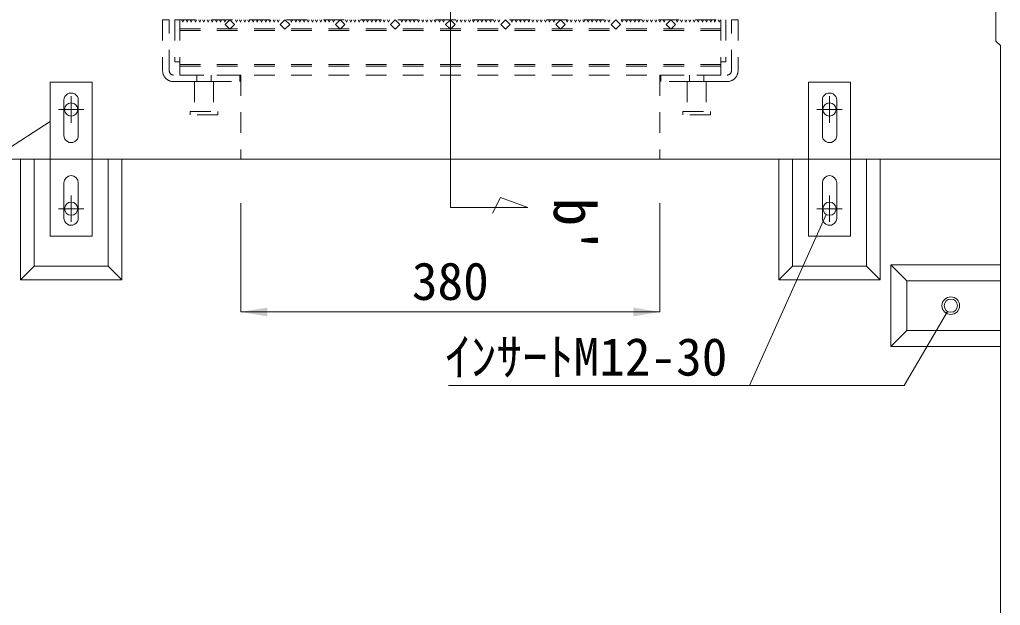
# Model space of a CAD drawing. Units: millimetres at full size; details may follow other scales. Extents: x 50430 to 101606, y 69050 to 91573.
# Drawn here: x 81571 to 82461, y 79748 to 80280 of the extents above; entities that cross this region are included whole.
import ezdxf
from ezdxf.enums import TextEntityAlignment as Align

# ---------------------------------------------------------------- set-up
doc = ezdxf.new("R2010")
doc.units = ezdxf.units.MM
doc.header["$LTSCALE"] = 50
doc.linetypes.add('USER1', pattern=[0.675, 0.375, -0.3])
doc.linetypes.add('USER4', pattern=[0.675, 0.375, -0.3])
for name, color, linetype, lineweight in [('インサート', 3, 'USER1', 9), ('グレーチング', 7, 'USER1', 5), ('ジョイントプレート', 3, 'Continuous', 9), ('寸法線', 7, 'Continuous', 13), ('引出線', 4, 'Continuous', 13), ('本体', 2, 'Continuous', 9), ('補助線', 8, 'Continuous', 9), ('ｲﾝｻｰﾄ', 3, 'Continuous', 9)]:
    doc.layers.add(name, color=color, linetype=linetype, lineweight=lineweight)
doc.styles.add('ＭＳ ゴシック', font='')
doc.styles.get('ＭＳ ゴシック').set_extended_font_data('MS Gothic')

# ---------------------------------------------------------------- blocks, each defined once
blk = doc.blocks.new('filled_arrow')
at = {"color": 0, "linetype": 'Continuous', "lineweight": -2}
blk.add_solid([(7.5, 1.25), (0, 0), (7.5, -1.25)], dxfattribs=at)

msp = doc.modelspace()

# ---------------------------------------------------------------- hatches: boundary and pattern name
at = {"layer": '引出線'}
msp.add_hatch(color=256, dxfattribs=at).paths.add_polyline_path([(82413.09, 80015.2), (82412.31, 80014.27), (82412.66, 80014.06)])

# ---------------------------------------------------------------- linework, layer by layer
at = {"layer": 'インサート', "linetype": 'USER4'}
for p, q in [((81730.09, 80223.73), (81730.09, 80196.73)), ((81730.09, 80223.73), (81747.09, 80223.73)), ((81747.09, 80223.73), (81747.09, 80196.73)), ((82177.09, 80223.73), (82177.09, 80196.73)), ((82177.09, 80223.73), (82194.09, 80223.73)), ((82194.09, 80223.73), (82194.09, 80196.73)), ((81726.09, 80193.73), (81726.09, 80196.73)), ((81726.09, 80196.73), (81751.09, 80196.73)), ((81751.09, 80193.73), (81726.09, 80193.73)), ((81751.09, 80196.73), (81751.09, 80193.73)), ((82173.09, 80193.73), (82173.09, 80196.73)), ((82173.09, 80196.73), (82198.09, 80196.73)), ((82198.09, 80193.73), (82173.09, 80193.73)), ((82198.09, 80196.73), (82198.09, 80193.73))]:
    msp.add_line(p, q, dxfattribs=at)
at = {"layer": 'インサート', "linetype": 'Continuous'}
for radius in [8, 6]:
    msp.add_circle((82416.09, 80020.4), radius, dxfattribs=at)
at = {"layer": 'グレーチング'}
for p, q in [((81701.09, 80279.73), (81701.09, 80233.73)), ((81701.09, 80279.73), (81707.09, 80279.73)), ((81707.09, 80233.73), (81707.09, 80279.73)), ((81712.09, 80279.73), (81712.09, 80241.73)), ((81712.09, 80279.73), (82212.09, 80279.73)), ((81716.59, 80279.73), (81716.59, 80229.73)), ((81718.59, 80279.73), (81719.49, 80277.63)), ((81719.49, 80277.63), (81720.39, 80279.73)), ((81722.39, 80279.73), (81723.29, 80277.63)), ((81723.29, 80277.63), (81724.19, 80279.73)), ((81726.19, 80279.73), (81727.09, 80277.63)), ((81727.09, 80277.63), (81727.99, 80279.73)), ((81729.99, 80279.73), (81730.89, 80277.63)), ((81730.89, 80277.63), (81731.79, 80279.73)), ((81733.79, 80279.73), (81734.69, 80277.63)), ((81734.69, 80277.63), (81735.59, 80279.73)), ((81737.59, 80279.73), (81738.49, 80277.63)), ((81738.49, 80277.63), (81739.39, 80279.73)), ((81741.39, 80279.73), (81742.29, 80277.63)), ((81742.29, 80277.63), (81743.19, 80279.73)), ((81745.19, 80279.73), (81746.09, 80277.63)), ((81746.09, 80277.63), (81746.99, 80279.73)), ((81748.99, 80279.73), (81749.89, 80277.63)), ((81749.89, 80277.63), (81750.79, 80279.73)), ((81752.79, 80279.73), (81753.69, 80277.63)), ((81753.69, 80277.63), (81754.59, 80279.73)), ((81756.59, 80279.73), (81757.49, 80277.63)), ((81757.49, 80277.63), (81758.39, 80279.73)), ((81762.09, 80279.73), (81757.85, 80275.49)), ((81757.85, 80275.49), (81762.09, 80271.24)), ((81766.33, 80275.49), (81762.09, 80279.73)), ((81762.09, 80271.24), (81766.33, 80275.49)), ((81767.09, 80279.73), (81767.99, 80277.63)), ((81767.99, 80277.63), (81768.89, 80279.73)), ((81770.89, 80279.73), (81771.79, 80277.63)), ((81771.79, 80277.63), (81772.69, 80279.73)), ((81774.69, 80279.73), (81775.59, 80277.63)), ((81775.59, 80277.63), (81776.49, 80279.73)), ((81778.49, 80279.73), (81779.39, 80277.63)), ((81779.39, 80277.63), (81780.29, 80279.73)), ((81782.29, 80279.73), (81783.19, 80277.63)), ((81783.19, 80277.63), (81784.09, 80279.73)), ((81786.09, 80279.73), (81786.99, 80277.63)), ((81786.99, 80277.63), (81787.89, 80279.73)), ((81789.89, 80279.73), (81790.79, 80277.63)), ((81790.79, 80277.63), (81791.69, 80279.73)), ((81793.69, 80279.73), (81794.59, 80277.63)), ((81794.59, 80277.63), (81795.49, 80279.73)), ((81797.49, 80279.73), (81798.39, 80277.63)), ((81798.39, 80277.63), (81799.29, 80279.73)), ((81801.29, 80279.73), (81802.19, 80277.63)), ((81802.19, 80277.63), (81803.09, 80279.73)), ((81805.09, 80279.73), (81805.99, 80277.63)), ((81805.99, 80277.63), (81806.89, 80279.73)), ((81812.09, 80279.73), (81807.85, 80275.49)), ((81807.85, 80275.49), (81812.09, 80271.24)), ((81816.33, 80275.49), (81812.09, 80279.73)), ((81812.09, 80271.24), (81816.33, 80275.49)), ((81817.09, 80279.73), (81817.99, 80277.63)), ((81817.99, 80277.63), (81818.89, 80279.73)), ((81820.89, 80279.73), (81821.79, 80277.63)), ((81821.79, 80277.63), (81822.69, 80279.73)), ((81824.69, 80279.73), (81825.59, 80277.63)), ((81825.59, 80277.63), (81826.49, 80279.73)), ((81828.49, 80279.73), (81829.39, 80277.63)), ((81829.39, 80277.63), (81830.29, 80279.73)), ((81832.29, 80279.73), (81833.19, 80277.63)), ((81833.19, 80277.63), (81834.09, 80279.73)), ((81836.09, 80279.73), (81836.99, 80277.63)), ((81836.99, 80277.63), (81837.89, 80279.73)), ((81839.89, 80279.73), (81840.79, 80277.63)), ((81840.79, 80277.63), (81841.69, 80279.73)), ((81843.69, 80279.73), (81844.59, 80277.63)), ((81844.59, 80277.63), (81845.49, 80279.73)), ((81847.49, 80279.73), (81848.39, 80277.63)), ((81848.39, 80277.63), (81849.29, 80279.73)), ((81851.29, 80279.73), (81852.19, 80277.63)), ((81852.19, 80277.63), (81853.09, 80279.73)), ((81855.09, 80279.73), (81855.99, 80277.63)), ((81855.99, 80277.63), (81856.89, 80279.73)), ((81862.09, 80279.73), (81857.85, 80275.49)), ((81857.85, 80275.49), (81862.09, 80271.24)), ((81866.33, 80275.49), (81862.09, 80279.73)), ((81862.09, 80271.24), (81866.33, 80275.49)), ((81867.09, 80279.73), (81867.99, 80277.63)), ((81867.99, 80277.63), (81868.89, 80279.73)), ((81870.89, 80279.73), (81871.79, 80277.63)), ((81871.79, 80277.63), (81872.69, 80279.73)), ((81874.69, 80279.73), (81875.59, 80277.63)), ((81875.59, 80277.63), (81876.49, 80279.73)), ((81878.49, 80279.73), (81879.39, 80277.63)), ((81879.39, 80277.63), (81880.29, 80279.73)), ((81882.29, 80279.73), (81883.19, 80277.63)), ((81883.19, 80277.63), (81884.09, 80279.73)), ((81886.09, 80279.73), (81886.99, 80277.63)), ((81886.99, 80277.63), (81887.89, 80279.73)), ((81889.89, 80279.73), (81890.79, 80277.63)), ((81890.79, 80277.63), (81891.69, 80279.73)), ((81893.69, 80279.73), (81894.59, 80277.63)), ((81894.59, 80277.63), (81895.49, 80279.73)), ((81897.49, 80279.73), (81898.39, 80277.63)), ((81898.39, 80277.63), (81899.29, 80279.73)), ((81901.29, 80279.73), (81902.19, 80277.63)), ((81902.19, 80277.63), (81903.09, 80279.73)), ((81905.09, 80279.73), (81905.99, 80277.63)), ((81905.99, 80277.63), (81906.89, 80279.73)), ((81912.09, 80279.73), (81907.85, 80275.49)), ((81907.85, 80275.49), (81912.09, 80271.24)), ((81916.33, 80275.49), (81912.09, 80279.73)), ((81912.09, 80271.24), (81916.33, 80275.49)), ((81917.09, 80279.73), (81917.99, 80277.63)), ((81917.99, 80277.63), (81918.89, 80279.73)), ((81920.89, 80279.73), (81921.79, 80277.63)), ((81921.79, 80277.63), (81922.69, 80279.73)), ((81924.69, 80279.73), (81925.59, 80277.63)), ((81925.59, 80277.63), (81926.49, 80279.73)), ((81928.49, 80279.73), (81929.39, 80277.63)), ((81929.39, 80277.63), (81930.29, 80279.73)), ((81932.29, 80279.73), (81933.19, 80277.63)), ((81933.19, 80277.63), (81934.09, 80279.73)), ((81936.09, 80279.73), (81936.99, 80277.63)), ((81936.99, 80277.63), (81937.89, 80279.73)), ((81939.89, 80279.73), (81940.79, 80277.63)), ((81940.79, 80277.63), (81941.69, 80279.73)), ((81943.69, 80279.73), (81944.59, 80277.63)), ((81944.59, 80277.63), (81945.49, 80279.73)), ((81947.49, 80279.73), (81948.39, 80277.63)), ((81948.39, 80277.63), (81949.29, 80279.73)), ((81951.29, 80279.73), (81952.19, 80277.63)), ((81952.19, 80277.63), (81953.09, 80279.73)), ((81955.09, 80279.73), (81955.99, 80277.63)), ((81955.99, 80277.63), (81956.89, 80279.73)), ((81962.09, 80279.73), (81957.85, 80275.49)), ((81957.85, 80275.49), (81962.09, 80271.24)), ((81966.33, 80275.49), (81962.09, 80279.73)), ((81962.09, 80271.24), (81966.33, 80275.49)), ((81967.09, 80279.73), (81967.99, 80277.63)), ((81967.99, 80277.63), (81968.89, 80279.73)), ((81970.89, 80279.73), (81971.79, 80277.63)), ((81971.79, 80277.63), (81972.69, 80279.73)), ((81974.69, 80279.73), (81975.59, 80277.63)), ((81975.59, 80277.63), (81976.49, 80279.73)), ((81978.49, 80279.73), (81979.39, 80277.63)), ((81979.39, 80277.63), (81980.29, 80279.73)), ((81982.29, 80279.73), (81983.19, 80277.63)), ((81983.19, 80277.63), (81984.09, 80279.73)), ((81986.09, 80279.73), (81986.99, 80277.63)), ((81986.99, 80277.63), (81987.89, 80279.73)), ((81989.89, 80279.73), (81990.79, 80277.63)), ((81990.79, 80277.63), (81991.69, 80279.73)), ((81993.69, 80279.73), (81994.59, 80277.63)), ((81994.59, 80277.63), (81995.49, 80279.73)), ((81997.49, 80279.73), (81998.39, 80277.63)), ((81998.39, 80277.63), (81999.29, 80279.73)), ((82001.29, 80279.73), (82002.19, 80277.63)), ((82002.19, 80277.63), (82003.09, 80279.73)), ((82005.09, 80279.73), (82005.99, 80277.63)), ((82005.99, 80277.63), (82006.89, 80279.73)), ((82012.09, 80279.73), (82007.85, 80275.49)), ((82007.85, 80275.49), (82012.09, 80271.24)), ((82016.33, 80275.49), (82012.09, 80279.73)), ((82012.09, 80271.24), (82016.33, 80275.49)), ((82017.09, 80279.73), (82017.99, 80277.63)), ((82017.99, 80277.63), (82018.89, 80279.73)), ((82020.89, 80279.73), (82021.79, 80277.63)), ((82021.79, 80277.63), (82022.69, 80279.73)), ((82024.69, 80279.73), (82025.59, 80277.63)), ((82025.59, 80277.63), (82026.49, 80279.73)), ((82028.49, 80279.73), (82029.39, 80277.63)), ((82029.39, 80277.63), (82030.29, 80279.73)), ((82032.29, 80279.73), (82033.19, 80277.63)), ((82033.19, 80277.63), (82034.09, 80279.73)), ((82036.09, 80279.73), (82036.99, 80277.63)), ((82036.99, 80277.63), (82037.89, 80279.73)), ((82039.89, 80279.73), (82040.79, 80277.63)), ((82040.79, 80277.63), (82041.69, 80279.73)), ((82043.69, 80279.73), (82044.59, 80277.63)), ((82044.59, 80277.63), (82045.49, 80279.73)), ((82047.49, 80279.73), (82048.39, 80277.63)), ((82048.39, 80277.63), (82049.29, 80279.73)), ((82051.29, 80279.73), (82052.19, 80277.63)), ((82052.19, 80277.63), (82053.09, 80279.73)), ((82055.09, 80279.73), (82055.99, 80277.63)), ((82055.99, 80277.63), (82056.89, 80279.73)), ((82062.09, 80279.73), (82057.85, 80275.49)), ((82057.85, 80275.49), (82062.09, 80271.24)), ((82066.33, 80275.49), (82062.09, 80279.73)), ((82062.09, 80271.24), (82066.33, 80275.49)), ((82067.09, 80279.73), (82067.99, 80277.63)), ((82067.99, 80277.63), (82068.89, 80279.73)), ((82070.89, 80279.73), (82071.79, 80277.63)), ((82071.79, 80277.63), (82072.69, 80279.73)), ((82074.69, 80279.73), (82075.59, 80277.63)), ((82075.59, 80277.63), (82076.49, 80279.73)), ((82078.49, 80279.73), (82079.39, 80277.63)), ((82079.39, 80277.63), (82080.29, 80279.73)), ((82082.29, 80279.73), (82083.19, 80277.63)), ((82083.19, 80277.63), (82084.09, 80279.73)), ((82086.09, 80279.73), (82086.99, 80277.63)), ((82086.99, 80277.63), (82087.89, 80279.73)), ((82089.89, 80279.73), (82090.79, 80277.63)), ((82090.79, 80277.63), (82091.69, 80279.73)), ((82093.69, 80279.73), (82094.59, 80277.63)), ((82094.59, 80277.63), (82095.49, 80279.73)), ((82097.49, 80279.73), (82098.39, 80277.63)), ((82098.39, 80277.63), (82099.29, 80279.73)), ((82101.29, 80279.73), (82102.19, 80277.63)), ((82102.19, 80277.63), (82103.09, 80279.73)), ((82105.09, 80279.73), (82105.99, 80277.63)), ((82105.99, 80277.63), (82106.89, 80279.73)), ((82112.09, 80279.73), (82107.85, 80275.49)), ((82107.85, 80275.49), (82112.09, 80271.24)), ((82116.33, 80275.49), (82112.09, 80279.73)), ((82112.09, 80271.24), (82116.33, 80275.49)), ((82117.09, 80279.73), (82117.99, 80277.63)), ((82117.99, 80277.63), (82118.89, 80279.73)), ((82120.89, 80279.73), (82121.79, 80277.63)), ((82121.79, 80277.63), (82122.69, 80279.73)), ((82124.69, 80279.73), (82125.59, 80277.63)), ((82125.59, 80277.63), (82126.49, 80279.73)), ((82128.49, 80279.73), (82129.39, 80277.63)), ((82129.39, 80277.63), (82130.29, 80279.73)), ((82132.29, 80279.73), (82133.19, 80277.63)), ((82133.19, 80277.63), (82134.09, 80279.73)), ((82136.09, 80279.73), (82136.99, 80277.63)), ((82136.99, 80277.63), (82137.89, 80279.73)), ((82139.89, 80279.73), (82140.79, 80277.63)), ((82140.79, 80277.63), (82141.69, 80279.73)), ((82143.69, 80279.73), (82144.59, 80277.63)), ((82144.59, 80277.63), (82145.49, 80279.73)), ((82147.49, 80279.73), (82148.39, 80277.63)), ((82148.39, 80277.63), (82149.29, 80279.73)), ((82151.29, 80279.73), (82152.19, 80277.63)), ((82152.19, 80277.63), (82153.09, 80279.73)), ((82155.09, 80279.73), (82155.99, 80277.63)), ((82155.99, 80277.63), (82156.89, 80279.73)), ((82162.09, 80279.73), (82157.85, 80275.49)), ((82157.85, 80275.49), (82162.09, 80271.24)), ((82166.33, 80275.49), (82162.09, 80279.73)), ((82162.09, 80271.24), (82166.33, 80275.49)), ((82167.09, 80279.73), (82167.99, 80277.63)), ((82167.99, 80277.63), (82168.89, 80279.73)), ((82170.89, 80279.73), (82171.79, 80277.63)), ((82171.79, 80277.63), (82172.69, 80279.73)), ((82174.69, 80279.73), (82175.59, 80277.63)), ((82175.59, 80277.63), (82176.49, 80279.73)), ((82178.49, 80279.73), (82179.39, 80277.63)), ((82179.39, 80277.63), (82180.29, 80279.73)), ((82182.29, 80279.73), (82183.19, 80277.63)), ((82183.19, 80277.63), (82184.09, 80279.73)), ((82186.09, 80279.73), (82186.99, 80277.63)), ((82186.99, 80277.63), (82187.89, 80279.73)), ((82189.89, 80279.73), (82190.79, 80277.63)), ((82190.79, 80277.63), (82191.69, 80279.73)), ((82193.69, 80279.73), (82194.59, 80277.63)), ((82194.59, 80277.63), (82195.49, 80279.73)), ((82197.49, 80279.73), (82198.39, 80277.63)), ((82198.39, 80277.63), (82199.29, 80279.73)), ((82201.29, 80279.73), (82202.19, 80277.63)), ((82202.19, 80277.63), (82203.09, 80279.73)), ((82205.09, 80279.73), (82205.99, 80277.63)), ((82205.99, 80277.63), (82206.89, 80279.73)), ((82207.59, 80279.73), (82207.59, 80229.73)), ((82212.09, 80279.73), (82212.09, 80241.73)), ((82217.09, 80233.73), (82217.09, 80279.73)), ((82223.09, 80279.73), (82217.09, 80279.73)), ((82223.09, 80279.73), (82223.09, 80233.73)), ((81716.59, 80271.73), (82207.59, 80271.73)), ((81716.59, 80270.23), (82207.59, 80270.23)), ((81712.09, 80241.73), (81716.59, 80241.73)), ((81716.59, 80239.23), (82207.59, 80239.23)), ((81716.59, 80237.73), (82207.59, 80237.73)), ((82212.09, 80241.73), (82207.59, 80241.73)), ((81772.09, 80229.73), (81711.09, 80229.73)), ((81716.59, 80229.73), (82207.59, 80229.73)), ((81732.09, 80229.73), (81732.09, 80223.73)), ((81745.09, 80229.73), (81745.09, 80223.73)), ((81771.09, 80223.73), (81771.09, 80229.73)), ((82152.09, 80229.73), (82213.09, 80229.73)), ((82153.09, 80223.73), (82153.09, 80229.73)), ((82179.09, 80229.73), (82179.09, 80223.73)), ((82192.09, 80229.73), (82192.09, 80223.73)), ((81711.11, 80223.73), (81771.09, 80223.73)), ((82213.09, 80223.73), (82153.09, 80223.73))]:
    msp.add_line(p, q, dxfattribs=at)
for centre, radius, start, end in [((81711.09, 80233.73), 10, 180, 270.12553), ((81711.09, 80233.73), 4, 180, 270), ((82213.09, 80233.73), 4, 270, 0), ((82213.09, 80233.73), 10, 270, 0)]:
    msp.add_arc(centre, radius, start, end, dxfattribs=at)
at = {"layer": 'ジョイントプレート'}
for p, q in [((81611.59, 80174.91), (81611.59, 80206.91)), ((81624.59, 80206.91), (81624.59, 80174.91)), ((82299.59, 80174.9), (82299.59, 80206.91)), ((82312.59, 80206.91), (82312.59, 80174.9)), ((81611.59, 80131.91), (81611.59, 80099.9)), ((81624.59, 80099.9), (81624.59, 80131.91)), ((82299.59, 80131.91), (82299.59, 80099.9)), ((82312.59, 80099.9), (82312.59, 80131.91))]:
    msp.add_line(p, q, dxfattribs=at)
for points in [[(81637.09, 80083.4), (81637.09, 80223.41), (81599.09, 80223.41), (81599.09, 80083.4)], [(82325.09, 80083.4), (82325.09, 80223.41), (82287.09, 80223.41), (82287.09, 80083.4)]]:
    msp.add_lwpolyline(points, close=True, dxfattribs=at)
for centre, start, end in [((81618.09, 80206.91), 359.99346, 180.00654), ((82306.09, 80206.91), 359.99346, 180.00654), ((81618.09, 80174.9), 179.99346, 0.00654), ((82306.09, 80174.9), 179.99346, 0.00654), ((81618.09, 80131.91), 0, 180), ((82306.09, 80131.91), 0, 180), ((81618.09, 80099.9), 179.99952, 0.00048), ((82306.09, 80099.9), 179.99952, 0.00048)]:
    msp.add_arc(centre, 6.5, start, end, dxfattribs=at)
at = {"layer": '寸法線', "lineweight": 9}
for p, q in [((81962.09, 80568.37), (81962.09, 80109.44)), ((82007.59, 80118.64), (82000.43, 80104.32)), ((82032.34, 80109.44), (82007.59, 80118.64)), ((81962.09, 80109.44), (82032.34, 80109.44))]:
    msp.add_line(p, q, dxfattribs=at)
at = {"layer": '寸法線'}
for p, q in [((81772.09, 80113.4), (81772.09, 80014.68)), ((82152.09, 80113.4), (82152.09, 80014.68)), ((81772.09, 80014.68), (82152.09, 80014.68))]:
    msp.add_line(p, q, dxfattribs=at)
at = {"layer": '引出線'}
for points in [[(81599.09, 80187.44), (81430.72, 80078.68), (81110.84, 80078.68)], [(82303.16, 80103.17), (82233.42, 79947.89), (81960.32, 79947.89)], [(82413.09, 80015.2), (82373.74, 79947.89), (82233.42, 79947.89)]]:
    msp.add_lwpolyline(points, dxfattribs=at)
msp.add_lwpolyline([(82413.09, 80015.2), (82412.31, 80014.27), (82412.66, 80014.06)], close=True, dxfattribs=at)
at = {"layer": '本体', "lineweight": 20}
for p, q in [((82457.09, 80260.39), (82457.09, 80528.4)), ((82461.09, 80256.4), (82457.09, 80260.39)), ((82461.09, 78703.4), (82461.09, 80256.4)), ((81463.09, 80153.4), (82461.09, 80153.4))]:
    msp.add_line(p, q, dxfattribs=at)
at = {"layer": '本体', "linetype": 'USER1'}
for p, q in [((81772.09, 80229.73), (81772.09, 80153.4)), ((82152.09, 80229.73), (82152.09, 80153.4))]:
    msp.add_line(p, q, dxfattribs=at)
at = {"layer": '本体'}
for p, q in [((81572.09, 80043.9), (81572.09, 80153.4)), ((81584.59, 80056.4), (81584.59, 80153.4)), ((81651.59, 80056.4), (81651.59, 80153.4)), ((81664.09, 80043.9), (81664.09, 80153.4)), ((82260.09, 80043.9), (82260.09, 80153.4)), ((82272.59, 80056.4), (82272.59, 80153.4)), ((82339.59, 80056.4), (82339.59, 80153.4)), ((82352.09, 80043.9), (82352.09, 80153.4)), ((81584.59, 80056.4), (81572.09, 80043.9)), ((81651.59, 80056.4), (81584.59, 80056.4)), ((81651.59, 80056.4), (81664.09, 80043.9)), ((82272.59, 80056.4), (82260.09, 80043.9)), ((82272.59, 80056.4), (82339.59, 80056.4)), ((82339.59, 80056.4), (82352.09, 80043.9)), ((82361.59, 80057.4), (82361.59, 79983.4)), ((82461.09, 80057.4), (82361.59, 80057.4)), ((82376.09, 80042.9), (82361.59, 80057.4)), ((81664.09, 80043.9), (81572.09, 80043.9)), ((82260.09, 80043.9), (82352.09, 80043.9)), ((82376.09, 80042.9), (82376.09, 79997.9)), ((82461.09, 80042.9), (82376.09, 80042.9)), ((82376.09, 79997.9), (82361.59, 79983.4)), ((82376.09, 79997.9), (82461.09, 79997.9)), ((82361.59, 79983.4), (82461.09, 79983.4))]:
    msp.add_line(p, q, dxfattribs=at)
at = {"layer": '補助線'}
for p, q in [((81618.09, 80210.44), (81618.09, 80186.37)), ((82306.09, 80210.44), (82306.09, 80186.37)), ((81606.49, 80198.4), (81629.69, 80198.4)), ((82294.49, 80198.4), (82317.69, 80198.4)), ((81618.09, 80120.44), (81618.09, 80096.36)), ((82306.09, 80120.44), (82306.09, 80096.36)), ((81606.49, 80108.4), (81629.69, 80108.4)), ((82294.49, 80108.4), (82317.69, 80108.4))]:
    msp.add_line(p, q, dxfattribs=at)
at = {"layer": 'ｲﾝｻｰﾄ'}
for centre in [(81618.09, 80198.4), (82306.09, 80198.4), (81618.09, 80108.4), (82306.09, 80108.4)]:
    msp.add_circle(centre, 6, dxfattribs=at)

# ---------------------------------------------------------------- block references
at = {"layer": '寸法線', "xscale": 3.2, "yscale": 3.2}
msp.add_blockref('filled_arrow', (81772.09, 80014.68), dxfattribs=at)
at = {"layer": '寸法線', "xscale": 3.2, "yscale": 3.2, "rotation": 180}
msp.add_blockref('filled_arrow', (82152.09, 80014.68), dxfattribs=at)
at = {"layer": '引出線', "xscale": 0.16, "yscale": 0.16}
for p, rotation in [((81599.09, 80187.44), 212.9), ((82303.16, 80103.17), 245.8)]:
    msp.add_blockref('filled_arrow', p, dxfattribs=dict(at, rotation=rotation))

# ---------------------------------------------------------------- texts
at = {"layer": '寸法線', "style": 'ＭＳ ゴシック'}
msp.add_text("b'", height=37.98, rotation=270, dxfattribs=at).set_placement((82044.64, 80118.42), align=Align.BOTTOM_LEFT)
msp.add_text('380', height=34.18, dxfattribs=at).set_placement((81962.09, 80042.68), align=Align.MIDDLE_CENTER)
at = {"layer": '引出線', "style": 'ＭＳ ゴシック'}
msp.add_text('ｲﾝｻｰﾄM12-30', height=34.18, dxfattribs=at).set_placement((82213.42, 79991.09), align=Align.TOP_RIGHT)

doc.saveas('drawing.dxf')
